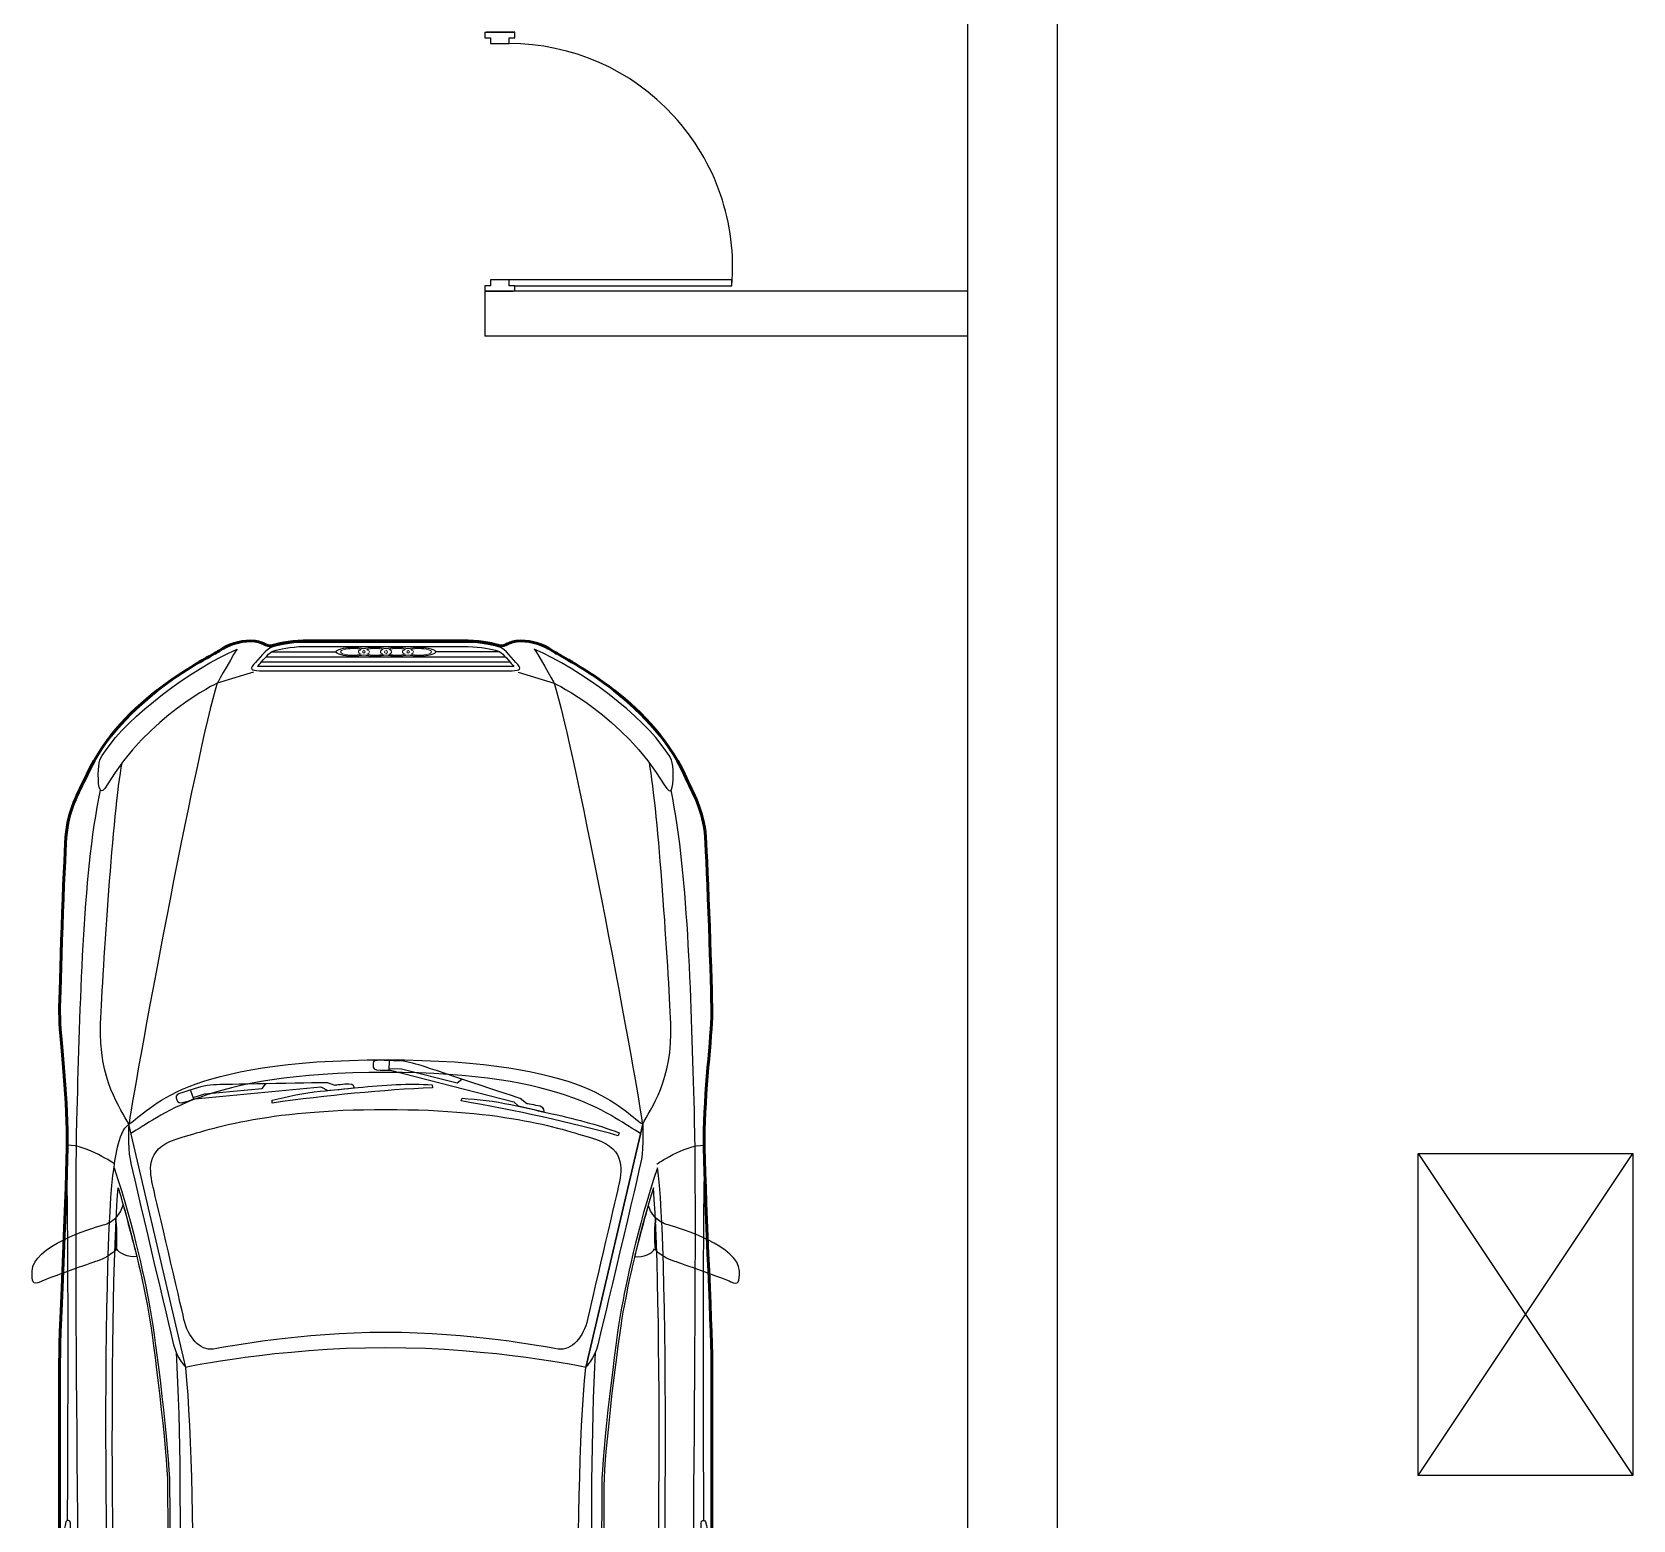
# Model space of a CAD drawing. Header units: inches. Extents: x -1 to 3117, y -477 to 446.
# Drawn here: x 576 to 755, y -21.1 to 145.2 of the extents above; entities that cross this region are included whole.
import ezdxf

# ---------------------------------------------------------------- set-up
doc = ezdxf.new("R2010")
doc.units = ezdxf.units.IN
doc.header["$MEASUREMENT"] = 0

# ---------------------------------------------------------------- blocks, each defined once
blk = doc.blocks.new('A$C0B5925C7')
at = {"lineweight": 25}
for points, knots in [([(2.9938, 1.7731), (2.9854, 1.7819), (2.9782, 1.7934), (2.9742, 1.808), (2.9742, 1.808), (2.9645, 1.8444), (2.9131, 2.0083), (2.8428, 2.0102), (2.8428, 2.0102), (2.8129, 2.0102), (2.8025, 2.0096), (2.8129, 1.9862), (2.8129, 1.9862), (2.8233, 1.9628), (2.8656, 1.8451), (2.8714, 1.8255), (2.8714, 1.8255), (2.8768, 1.8076), (2.8926, 1.781), (2.9032, 1.7713), (2.9032, 1.7713), (2.9322, 1.769), (2.9744, 1.7694), (2.9938, 1.7731)], [0, 0, 0, 0, 0.166667, 0.166667, 0.166667, 0.166667, 0.333333, 0.333333, 0.333333, 0.333333, 0.5, 0.5, 0.5, 0.5, 0.666667, 0.666667, 0.666667, 0.666667, 0.833333, 0.833333, 0.833333, 0.833333, 1, 1, 1, 1]), ([(1.9153, 1.8987), (1.907, 1.8987), (1.9039, 1.91), (1.9122, 1.9125), (1.9122, 1.9125), (1.9361, 1.9201), (1.9786, 1.9239), (2.0212, 1.9239), (2.0212, 1.9239), (2.0638, 1.9239), (2.1053, 1.9214), (2.1302, 1.9138), (2.1302, 1.9138), (2.1375, 1.9113), (2.1354, 1.9012), (2.1271, 1.9012), (2.1271, 1.9012), (2.1271, 1.9012), (1.9153, 1.8987), (1.9153, 1.8987)], [0, 0, 0, 0, 0.2, 0.2, 0.2, 0.2, 0.4, 0.4, 0.4, 0.4, 0.6, 0.6, 0.6, 0.6, 0.8, 0.8, 0.8, 0.8, 1, 1, 1, 1]), ([(0.3845, 1.7931), (0.5553, 1.8273), (0.9012, 1.8636), (1.2614, 1.8698), (1.2614, 1.8698), (1.6217, 1.876), (3.0067, 1.8915), (3.2986, 1.8822), (3.2986, 1.8822), (3.5906, 1.8729), (3.9588, 1.8677), (4.2095, 1.816)], [0, 0, 0, 0, 0.333333, 0.333333, 0.333333, 0.333333, 0.666667, 0.666667, 0.666667, 0.666667, 1, 1, 1, 1]), ([(3.2603, 1.7355), (3.3026, 1.7567), (3.3871, 1.8223), (3.5468, 1.8153), (3.5468, 1.8153), (3.7065, 1.8083), (4.147, 1.78), (4.2872, 1.7545)], [0, 0, 0, 0, 0.5, 0.5, 0.5, 0.5, 1, 1, 1, 1]), ([(4.2543, 1.822), (4.2139, 1.822), (4.1894, 1.8174), (4.2245, 1.7967), (4.2245, 1.7967), (4.4212, 1.6805), (4.5136, 1.4839), (4.5136, 1.4839), (4.5136, 1.4839), (4.5136, 1.4839), (4.6091, 1.4307), (4.6104, 1.4273), (4.6104, 1.4273), (4.5555, 1.557), (4.4172, 1.7392), (4.3213, 1.8012), (4.3213, 1.8012), (4.302, 1.8161), (4.2923, 1.822), (4.2543, 1.822)], [0, 0, 0, 0, 0.2, 0.2, 0.2, 0.2, 0.4, 0.4, 0.4, 0.4, 0.6, 0.6, 0.6, 0.6, 0.8, 0.8, 0.8, 0.8, 1, 1, 1, 1]), ([(1.1717, 1.7605), (1.1433, 1.7569), (1.1175, 1.7393), (1.1717, 1.7205), (1.1717, 1.7205), (1.2259, 1.7017), (1.3365, 1.6711), (1.3836, 1.6616), (1.3836, 1.6616), (1.4307, 1.6522), (1.5861, 1.624), (1.6638, 1.6193), (1.6638, 1.6193), (1.7415, 1.6146), (2.1395, 1.6193), (2.2337, 1.6193), (2.2337, 1.6193), (2.3278, 1.6193), (2.6504, 1.6593), (2.7281, 1.6734), (2.7281, 1.6734), (2.8058, 1.6875), (2.9612, 1.7181), (3.1363, 1.7771), (3.1363, 1.7771), (2.9424, 1.8123), (1.5414, 1.8076), (1.1717, 1.7605)], [0, 0, 0, 0, 0.142857, 0.142857, 0.142857, 0.142857, 0.285714, 0.285714, 0.285714, 0.285714, 0.428571, 0.428571, 0.428571, 0.428571, 0.571429, 0.571429, 0.571429, 0.571429, 0.714286, 0.714286, 0.714286, 0.714286, 0.857143, 0.857143, 0.857143, 0.857143, 1, 1, 1, 1]), ([(1.1732, 1.7426), (1.1732, 1.7426), (1.1732, 1.7426), (1.1732, 1.7426), (1.1732, 1.7426), (1.1628, 1.7413), (1.1568, 1.7385), (1.1539, 1.7364), (1.1539, 1.7364), (1.1564, 1.7342), (1.1621, 1.7305), (1.1756, 1.7258), (1.1756, 1.7258), (1.2284, 1.7075), (1.3385, 1.6769), (1.386, 1.6674), (1.386, 1.6674), (1.4428, 1.6561), (1.5919, 1.6297), (1.6645, 1.6253), (1.6645, 1.6253), (1.7214, 1.6218), (1.9536, 1.6235), (2.1072, 1.6246), (2.1072, 1.6246), (2.1072, 1.6246), (2.2337, 1.6253), (2.2337, 1.6253), (2.2337, 1.6253), (2.3276, 1.6253), (2.6517, 1.6657), (2.726, 1.6792), (2.726, 1.6792), (2.8502, 1.7018), (2.9685, 1.7311), (3.0794, 1.7657), (3.0794, 1.7657), (2.7581, 1.7934), (1.5158, 1.7862), (1.1732, 1.7426)], [0, 0, 0, 0, 0.1, 0.1, 0.1, 0.1, 0.2, 0.2, 0.2, 0.2, 0.3, 0.3, 0.3, 0.3, 0.4, 0.4, 0.4, 0.4, 0.5, 0.5, 0.5, 0.5, 0.6, 0.6, 0.6, 0.6, 0.7, 0.7, 0.7, 0.7, 0.8, 0.8, 0.8, 0.8, 0.9, 0.9, 0.9, 0.9, 1, 1, 1, 1]), ([(3.2603, 1.7355), (3.2603, 1.7355), (2.5695, 1.5733), (2.5695, 1.5733), (2.5695, 1.5733), (2.5695, 1.5733), (2.5946, 1.5987), (2.634, 1.6079), (2.634, 1.6079), (2.6734, 1.6172), (3.1237, 1.7248), (3.1608, 1.7317), (3.1608, 1.7317), (3.1978, 1.7387), (3.2603, 1.7355), (3.2603, 1.7355)], [0, 0, 0, 0, 0.25, 0.25, 0.25, 0.25, 0.5, 0.5, 0.5, 0.5, 0.75, 0.75, 0.75, 0.75, 1, 1, 1, 1]), ([(2.6251, 1.0051), (2.6251, 0.6975), (2.5695, 0.4369), (2.5695, 0.4369), (2.5695, 0.4369), (2.5695, 0.4369), (3.2603, 0.2747), (3.2603, 0.2747), (3.2603, 0.2747), (3.302, 0.3396), (3.4434, 0.4241), (3.4434, 1.0051), (3.4434, 1.0051), (3.4434, 1.5861), (3.302, 1.6706), (3.2603, 1.7355), (3.2603, 1.7355), (3.2603, 1.7355), (2.5695, 1.5733), (2.5695, 1.5733), (2.5695, 1.5733), (2.5695, 1.5733), (2.6251, 1.3127), (2.6251, 1.0051)], [0, 0, 0, 0, 0.166667, 0.166667, 0.166667, 0.166667, 0.333333, 0.333333, 0.333333, 0.333333, 0.5, 0.5, 0.5, 0.5, 0.666667, 0.666667, 0.666667, 0.666667, 0.833333, 0.833333, 0.833333, 0.833333, 1, 1, 1, 1]), ([(2.9938, 1.7731), (2.9744, 1.7694), (2.9322, 1.769), (2.9032, 1.7713), (2.9032, 1.7713), (2.9041, 1.7705), (2.9051, 1.7695), (2.9059, 1.769), (2.9059, 1.769), (2.8949, 1.7638), (2.8803, 1.737), (2.8843, 1.7123), (2.8843, 1.7123), (2.8978, 1.7156), (3.0326, 1.7516), (3.0326, 1.7516), (3.0326, 1.7516), (3.0214, 1.753), (3.0063, 1.76), (2.9938, 1.7731)], [0, 0, 0, 0, 0.2, 0.2, 0.2, 0.2, 0.4, 0.4, 0.4, 0.4, 0.6, 0.6, 0.6, 0.6, 0.8, 0.8, 0.8, 0.8, 1, 1, 1, 1]), ([(3.2342, 0.2809), (3.2762, 0.3599), (3.4077, 0.4819), (3.4077, 1.0051), (3.4077, 1.0051), (3.4077, 1.5283), (3.2762, 1.6504), (3.2342, 1.7294)], [0, 0, 0, 0, 0.5, 0.5, 0.5, 0.5, 1, 1, 1, 1]), ([(2.6117, 1.6006), (2.1722, 1.5762), (1.4811, 1.5991), (1.3408, 1.6044), (1.3408, 1.6044), (1.2006, 1.6097), (0.7241, 1.6955), (0.4054, 1.6326)], [0, 0, 0, 0, 0.5, 0.5, 0.5, 0.5, 1, 1, 1, 1]), ([(2.6686, 1.0051), (2.6686, 0.761), (2.6285, 0.5611), (2.6215, 0.5149), (2.6215, 0.5149), (2.6158, 0.4771), (2.6567, 0.4422), (2.7056, 0.4317), (2.7056, 0.4317), (2.7546, 0.4211), (3.0404, 0.3536), (3.0814, 0.3444), (3.0814, 0.3444), (3.1225, 0.3351), (3.19, 0.3192), (3.2177, 0.4092), (3.2177, 0.4092), (3.2455, 0.4991), (3.3024, 0.6581), (3.3024, 1.0051), (3.3024, 1.0051), (3.3024, 1.3522), (3.2455, 1.5111), (3.2177, 1.6011), (3.2177, 1.6011), (3.19, 1.691), (3.1225, 1.6751), (3.0814, 1.6659), (3.0814, 1.6659), (3.0404, 1.6566), (2.7546, 1.5892), (2.7056, 1.5786), (2.7056, 1.5786), (2.6567, 1.568), (2.6158, 1.5331), (2.6215, 1.4954), (2.6215, 1.4954), (2.6285, 1.4491), (2.6686, 1.2493), (2.6686, 1.0051)], [0, 0, 0, 0, 0.1, 0.1, 0.1, 0.1, 0.2, 0.2, 0.2, 0.2, 0.3, 0.3, 0.3, 0.3, 0.4, 0.4, 0.4, 0.4, 0.5, 0.5, 0.5, 0.5, 0.6, 0.6, 0.6, 0.6, 0.7, 0.7, 0.7, 0.7, 0.8, 0.8, 0.8, 0.8, 0.9, 0.9, 0.9, 0.9, 1, 1, 1, 1]), ([(3.361, 1.5493), (3.3701, 1.5234), (3.3724, 1.5021), (3.3732, 1.4762), (3.3732, 1.4762), (3.3732, 1.4572), (3.3785, 1.1707), (3.3785, 1.1707), (3.3785, 1.1707), (3.3785, 1.1707), (3.3709, 1.1486), (3.3709, 1.1486), (3.3709, 1.1486), (3.3709, 1.1486), (3.3739, 1.1235), (3.3747, 1.1098), (3.3747, 1.1098), (3.3762, 1.0961), (3.364, 1.0938), (3.364, 1.0938), (3.364, 1.0938), (3.364, 1.0938), (3.3564, 1.1692), (3.3564, 1.1692), (3.3564, 1.1692), (3.3564, 1.1692), (3.3663, 1.1898), (3.3663, 1.1898), (3.3663, 1.1898), (3.3663, 1.1898), (3.3328, 1.5478), (3.3328, 1.5478), (3.3328, 1.5478), (3.3328, 1.5478), (3.329, 1.5585), (3.3236, 1.5752), (3.3236, 1.5752), (3.3183, 1.5912), (3.3229, 1.5966), (3.3297, 1.5988), (3.3297, 1.5988), (3.3373, 1.6011), (3.3435, 1.6027), (3.3472, 1.5928), (3.3472, 1.5928), (3.3503, 1.5829), (3.3556, 1.5661), (3.361, 1.5493)], [0, 0, 0, 0, 0.083333, 0.083333, 0.083333, 0.083333, 0.166667, 0.166667, 0.166667, 0.166667, 0.25, 0.25, 0.25, 0.25, 0.333333, 0.333333, 0.333333, 0.333333, 0.416667, 0.416667, 0.416667, 0.416667, 0.5, 0.5, 0.5, 0.5, 0.583333, 0.583333, 0.583333, 0.583333, 0.666667, 0.666667, 0.666667, 0.666667, 0.75, 0.75, 0.75, 0.75, 0.833333, 0.833333, 0.833333, 0.833333, 0.916667, 0.916667, 0.916667, 0.916667, 1, 1, 1, 1]), ([(3.3366, 1.5524), (3.3366, 1.5524), (3.3472, 1.5196), (3.3472, 1.5196), (3.3472, 1.5196), (3.3472, 1.5196), (3.3617, 1.3558), (3.3617, 1.3558), (3.3617, 1.3558), (3.3617, 1.3558), (3.3747, 1.3467), (3.3747, 1.3467)], [0, 0, 0, 0, 0.333333, 0.333333, 0.333333, 0.333333, 0.666667, 0.666667, 0.666667, 0.666667, 1, 1, 1, 1]), ([(4.6297, 1.0013), (4.6297, 1.0013), (4.6297, 0.7709), (4.6297, 0.7709), (4.6297, 0.7709), (4.6297, 0.7339), (4.6212, 0.7004), (4.6172, 0.6842), (4.6172, 0.6842), (4.6172, 0.6842), (4.6164, 0.6812), (4.6164, 0.6812), (4.6164, 0.6812), (4.6117, 0.6665), (4.5822, 0.6438), (4.5663, 0.6295), (4.5663, 0.6295), (4.5505, 0.6151), (4.5489, 0.6295), (4.5489, 0.6552), (4.5489, 0.6552), (4.5489, 0.6809), (4.5489, 1.0051), (4.5489, 1.0051), (4.5489, 1.0051), (4.5489, 1.0051), (4.5489, 1.3294), (4.5489, 1.3551), (4.5489, 1.3551), (4.5489, 1.3808), (4.5505, 1.3951), (4.5663, 1.3808), (4.5663, 1.3808), (4.5822, 1.3664), (4.6117, 1.3437), (4.6164, 1.3291), (4.6164, 1.3291), (4.6164, 1.3291), (4.6172, 1.326), (4.6172, 1.326), (4.6172, 1.326), (4.6212, 1.3099), (4.6297, 1.2763), (4.6297, 1.2394), (4.6297, 1.2394), (4.6297, 1.2394), (4.6297, 1.0089), (4.6297, 1.0089), (4.6297, 1.0089), (4.6297, 1.0089), (4.6297, 1.0013), (4.6297, 1.0013)], [0, 0, 0, 0, 0.076923, 0.076923, 0.076923, 0.076923, 0.153846, 0.153846, 0.153846, 0.153846, 0.230769, 0.230769, 0.230769, 0.230769, 0.307692, 0.307692, 0.307692, 0.307692, 0.384615, 0.384615, 0.384615, 0.384615, 0.461538, 0.461538, 0.461538, 0.461538, 0.538462, 0.538462, 0.538462, 0.538462, 0.615385, 0.615385, 0.615385, 0.615385, 0.692308, 0.692308, 0.692308, 0.692308, 0.769231, 0.769231, 0.769231, 0.769231, 0.846154, 0.846154, 0.846154, 0.846154, 0.923077, 0.923077, 0.923077, 0.923077, 1, 1, 1, 1]), ([(4.561, 1.3551), (4.561, 1.3551), (4.561, 1.3551), (4.561, 1.3551), (4.561, 1.3551), (4.561, 1.3551), (4.561, 0.6552), (4.561, 0.6552), (4.561, 0.6552), (4.561, 0.6493), (4.5611, 0.6447), (4.5613, 0.641), (4.5613, 0.641), (4.5646, 0.6439), (4.5696, 0.6482), (4.5696, 0.6482), (4.5696, 0.6482), (4.5818, 0.6588), (4.6022, 0.6763), (4.6049, 0.6848), (4.6049, 0.6848), (4.6049, 0.6848), (4.6055, 0.6872), (4.6055, 0.6872), (4.6055, 0.6872), (4.6095, 0.7029), (4.6177, 0.7354), (4.6177, 0.7709), (4.6177, 0.7709), (4.6177, 0.7709), (4.6178, 1.2394), (4.6178, 1.2394), (4.6178, 1.2394), (4.6178, 1.2748), (4.6095, 1.3074), (4.6055, 1.323), (4.6055, 1.323), (4.6055, 1.323), (4.6047, 1.3261), (4.6047, 1.3261), (4.6047, 1.3261), (4.6023, 1.3339), (4.5818, 1.3515), (4.5696, 1.362), (4.5696, 1.362), (4.5696, 1.362), (4.5646, 1.3664), (4.5613, 1.3692), (4.5613, 1.3692), (4.5611, 1.3655), (4.561, 1.361), (4.561, 1.3551)], [0, 0, 0, 0, 0.076923, 0.076923, 0.076923, 0.076923, 0.153846, 0.153846, 0.153846, 0.153846, 0.230769, 0.230769, 0.230769, 0.230769, 0.307692, 0.307692, 0.307692, 0.307692, 0.384615, 0.384615, 0.384615, 0.384615, 0.461538, 0.461538, 0.461538, 0.461538, 0.538462, 0.538462, 0.538462, 0.538462, 0.615385, 0.615385, 0.615385, 0.615385, 0.692308, 0.692308, 0.692308, 0.692308, 0.769231, 0.769231, 0.769231, 0.769231, 0.846154, 0.846154, 0.846154, 0.846154, 0.923077, 0.923077, 0.923077, 0.923077, 1, 1, 1, 1]), ([(3.3724, 0.8729), (3.377, 0.9384), (3.3716, 1.01), (3.3648, 1.0839), (3.3648, 1.0839), (3.361, 1.1197), (3.3579, 1.1555), (3.3541, 1.1905), (3.3541, 1.1905), (3.3495, 1.24), (3.3396, 1.2819), (3.329, 1.3276), (3.329, 1.3276), (3.329, 1.3276), (3.3206, 1.3276), (3.3206, 1.3276), (3.3206, 1.3276), (3.3427, 1.1722), (3.3579, 1.0107), (3.364, 0.8721), (3.364, 0.8721), (3.364, 0.8721), (3.3724, 0.8729), (3.3724, 0.8729)], [0, 0, 0, 0, 0.166667, 0.166667, 0.166667, 0.166667, 0.333333, 0.333333, 0.333333, 0.333333, 0.5, 0.5, 0.5, 0.5, 0.666667, 0.666667, 0.666667, 0.666667, 0.833333, 0.833333, 0.833333, 0.833333, 1, 1, 1, 1]), ([(3.441, 0.9841), (3.441, 0.9559), (3.4364, 0.9353), (3.4288, 0.9109), (3.4288, 0.9109), (3.4235, 0.8927), (3.3335, 0.623), (3.3335, 0.623), (3.3335, 0.623), (3.3335, 0.623), (3.319, 0.6047), (3.319, 0.6047), (3.319, 0.6047), (3.319, 0.6047), (3.3145, 0.5803), (3.3114, 0.5666), (3.3114, 0.5666), (3.3076, 0.5529), (3.2954, 0.5544), (3.2954, 0.5544), (3.2954, 0.5544), (3.2954, 0.5544), (3.3122, 0.6291), (3.3122, 0.6291), (3.3122, 0.6291), (3.3122, 0.6291), (3.3244, 0.6413), (3.3244, 0.6413), (3.3244, 0.6413), (3.3244, 0.6413), (3.4136, 0.9917), (3.4136, 0.9917), (3.4136, 0.9917), (3.4136, 0.9917), (3.4136, 1.0031), (3.4136, 1.0206), (3.4136, 1.0206), (3.4143, 1.0382), (3.4204, 1.0412), (3.4273, 1.0412), (3.4273, 1.0412), (3.4349, 1.0412), (3.4418, 1.0404), (3.4418, 1.0298), (3.4418, 1.0298), (3.4425, 1.0191), (3.4418, 1.0016), (3.441, 0.9841)], [0, 0, 0, 0, 0.083333, 0.083333, 0.083333, 0.083333, 0.166667, 0.166667, 0.166667, 0.166667, 0.25, 0.25, 0.25, 0.25, 0.333333, 0.333333, 0.333333, 0.333333, 0.416667, 0.416667, 0.416667, 0.416667, 0.5, 0.5, 0.5, 0.5, 0.583333, 0.583333, 0.583333, 0.583333, 0.666667, 0.666667, 0.666667, 0.666667, 0.75, 0.75, 0.75, 0.75, 0.833333, 0.833333, 0.833333, 0.833333, 0.916667, 0.916667, 0.916667, 0.916667, 1, 1, 1, 1]), ([(3.4189, 0.9955), (3.4189, 0.9955), (3.4181, 0.9605), (3.4181, 0.9605), (3.4181, 0.9605), (3.4181, 0.9605), (3.3785, 0.802), (3.3785, 0.802), (3.3785, 0.802), (3.3785, 0.802), (3.3884, 0.7891), (3.3884, 0.7891)], [0, 0, 0, 0, 0.333333, 0.333333, 0.333333, 0.333333, 0.666667, 0.666667, 0.666667, 0.666667, 1, 1, 1, 1]), ([(3.236, 0.3419), (3.2596, 0.4028), (3.2771, 0.4722), (3.2931, 0.5453), (3.2931, 0.5453), (3.3007, 0.5803), (3.3091, 0.6154), (3.316, 0.6497), (3.316, 0.6497), (3.3267, 0.6976), (3.3305, 0.7411), (3.3343, 0.7883), (3.3343, 0.7883), (3.3343, 0.7883), (3.3267, 0.7906), (3.3267, 0.7906), (3.3267, 0.7906), (3.3, 0.6359), (3.2649, 0.4782), (3.2276, 0.3442), (3.2276, 0.3442), (3.2276, 0.3442), (3.236, 0.3419), (3.236, 0.3419)], [0, 0, 0, 0, 0.166667, 0.166667, 0.166667, 0.166667, 0.333333, 0.333333, 0.333333, 0.333333, 0.5, 0.5, 0.5, 0.5, 0.666667, 0.666667, 0.666667, 0.666667, 0.833333, 0.833333, 0.833333, 0.833333, 1, 1, 1, 1]), ([(4.2543, 0.1882), (4.2139, 0.1882), (4.1894, 0.1928), (4.2245, 0.2135), (4.2245, 0.2135), (4.4212, 0.3297), (4.5136, 0.5263), (4.5136, 0.5263), (4.5136, 0.5263), (4.5136, 0.5263), (4.6091, 0.5796), (4.6104, 0.5829), (4.6104, 0.5829), (4.5555, 0.4532), (4.4172, 0.271), (4.3213, 0.2091), (4.3213, 0.2091), (4.302, 0.1942), (4.2923, 0.1882), (4.2543, 0.1882)], [0, 0, 0, 0, 0.2, 0.2, 0.2, 0.2, 0.4, 0.4, 0.4, 0.4, 0.6, 0.6, 0.6, 0.6, 0.8, 0.8, 0.8, 0.8, 1, 1, 1, 1]), ([(2.6117, 0.4097), (2.1722, 0.434), (1.4811, 0.4111), (1.3408, 0.4058), (1.3408, 0.4058), (1.2006, 0.4005), (0.7241, 0.3147), (0.4054, 0.3776)], [0, 0, 0, 0, 0.5, 0.5, 0.5, 0.5, 1, 1, 1, 1]), ([(3.2603, 0.2747), (3.2603, 0.2747), (2.5695, 0.4369), (2.5695, 0.4369), (2.5695, 0.4369), (2.5695, 0.4369), (2.5946, 0.4116), (2.634, 0.4023), (2.634, 0.4023), (2.6734, 0.393), (3.1237, 0.2854), (3.1608, 0.2785), (3.1608, 0.2785), (3.1978, 0.2715), (3.2603, 0.2747), (3.2603, 0.2747)], [0, 0, 0, 0, 0.25, 0.25, 0.25, 0.25, 0.5, 0.5, 0.5, 0.5, 0.75, 0.75, 0.75, 0.75, 1, 1, 1, 1]), ([(1.1717, 0.2497), (1.1433, 0.2534), (1.1175, 0.2709), (1.1717, 0.2898), (1.1717, 0.2898), (1.2259, 0.3086), (1.3365, 0.3392), (1.3836, 0.3486), (1.3836, 0.3486), (1.4307, 0.358), (1.5861, 0.3863), (1.6638, 0.391), (1.6638, 0.391), (1.7415, 0.3957), (2.1395, 0.391), (2.2337, 0.391), (2.2337, 0.391), (2.3278, 0.391), (2.6504, 0.3509), (2.7281, 0.3368), (2.7281, 0.3368), (2.8058, 0.3227), (2.9612, 0.2921), (3.1363, 0.2332), (3.1363, 0.2332), (2.9424, 0.198), (1.5414, 0.2027), (1.1717, 0.2497)], [0, 0, 0, 0, 0.142857, 0.142857, 0.142857, 0.142857, 0.285714, 0.285714, 0.285714, 0.285714, 0.428571, 0.428571, 0.428571, 0.428571, 0.571429, 0.571429, 0.571429, 0.571429, 0.714286, 0.714286, 0.714286, 0.714286, 0.857143, 0.857143, 0.857143, 0.857143, 1, 1, 1, 1]), ([(1.1732, 0.2676), (1.1732, 0.2676), (1.1732, 0.2676), (1.1732, 0.2676), (1.1732, 0.2676), (1.1628, 0.269), (1.1568, 0.2718), (1.1539, 0.2738), (1.1539, 0.2738), (1.1564, 0.276), (1.1621, 0.2797), (1.1756, 0.2844), (1.1756, 0.2844), (1.2284, 0.3028), (1.3385, 0.3333), (1.386, 0.3428), (1.386, 0.3428), (1.4428, 0.3542), (1.5919, 0.3806), (1.6645, 0.385), (1.6645, 0.385), (1.7214, 0.3884), (1.9536, 0.3868), (2.1072, 0.3857), (2.1072, 0.3857), (2.1072, 0.3857), (2.2337, 0.385), (2.2337, 0.385), (2.2337, 0.385), (2.3276, 0.385), (2.6517, 0.3445), (2.726, 0.331), (2.726, 0.331), (2.8502, 0.3084), (2.9685, 0.2792), (3.0794, 0.2445), (3.0794, 0.2445), (2.7581, 0.2169), (1.5158, 0.224), (1.1732, 0.2676)], [0, 0, 0, 0, 0.1, 0.1, 0.1, 0.1, 0.2, 0.2, 0.2, 0.2, 0.3, 0.3, 0.3, 0.3, 0.4, 0.4, 0.4, 0.4, 0.5, 0.5, 0.5, 0.5, 0.6, 0.6, 0.6, 0.6, 0.7, 0.7, 0.7, 0.7, 0.8, 0.8, 0.8, 0.8, 0.9, 0.9, 0.9, 0.9, 1, 1, 1, 1]), ([(2.9938, 0.2371), (2.9744, 0.2409), (2.9322, 0.2412), (2.9032, 0.2389), (2.9032, 0.2389), (2.9041, 0.2398), (2.9051, 0.2407), (2.9059, 0.2413), (2.9059, 0.2413), (2.8949, 0.2465), (2.8803, 0.2733), (2.8843, 0.2979), (2.8843, 0.2979), (2.8978, 0.2947), (3.0326, 0.2587), (3.0326, 0.2587), (3.0326, 0.2587), (3.0214, 0.2572), (3.0063, 0.2502), (2.9938, 0.2371)], [0, 0, 0, 0, 0.2, 0.2, 0.2, 0.2, 0.4, 0.4, 0.4, 0.4, 0.6, 0.6, 0.6, 0.6, 0.8, 0.8, 0.8, 0.8, 1, 1, 1, 1]), ([(3.2603, 0.2747), (3.3026, 0.2536), (3.3871, 0.1879), (3.5468, 0.1949), (3.5468, 0.1949), (3.7065, 0.2019), (4.147, 0.2303), (4.2872, 0.2557)], [0, 0, 0, 0, 0.5, 0.5, 0.5, 0.5, 1, 1, 1, 1]), ([(2.9938, 0.2371), (2.9854, 0.2283), (2.9782, 0.2169), (2.9742, 0.2023), (2.9742, 0.2023), (2.9645, 0.1658), (2.9131, 0.002), (2.8428, 0), (2.8428, 0), (2.8129, 0), (2.8025, 0.0006), (2.8129, 0.0241), (2.8129, 0.0241), (2.8233, 0.0475), (2.8656, 0.1652), (2.8714, 0.1847), (2.8714, 0.1847), (2.8768, 0.2027), (2.8926, 0.2292), (2.9032, 0.2389), (2.9032, 0.2389), (2.9322, 0.2412), (2.9744, 0.2409), (2.9938, 0.2371)], [0, 0, 0, 0, 0.166667, 0.166667, 0.166667, 0.166667, 0.333333, 0.333333, 0.333333, 0.333333, 0.5, 0.5, 0.5, 0.5, 0.666667, 0.666667, 0.666667, 0.666667, 0.833333, 0.833333, 0.833333, 0.833333, 1, 1, 1, 1]), ([(0.3845, 0.2171), (0.5553, 0.183), (0.9012, 0.1466), (1.2614, 0.1404), (1.2614, 0.1404), (1.6217, 0.1342), (3.0067, 0.1187), (3.2986, 0.128), (3.2986, 0.128), (3.5906, 0.1373), (3.9588, 0.1425), (4.2095, 0.1942)], [0, 0, 0, 0, 0.333333, 0.333333, 0.333333, 0.333333, 0.666667, 0.666667, 0.666667, 0.666667, 1, 1, 1, 1]), ([(1.9153, 0.1116), (1.907, 0.1116), (1.9039, 0.1002), (1.9122, 0.0977), (1.9122, 0.0977), (1.9361, 0.0901), (1.9786, 0.0864), (2.0212, 0.0864), (2.0212, 0.0864), (2.0638, 0.0864), (2.1053, 0.0889), (2.1302, 0.0964), (2.1302, 0.0964), (2.1375, 0.099), (2.1354, 0.109), (2.1271, 0.109), (2.1271, 0.109), (2.1271, 0.109), (1.9153, 0.1116), (1.9153, 0.1116)], [0, 0, 0, 0, 0.2, 0.2, 0.2, 0.2, 0.4, 0.4, 0.4, 0.4, 0.6, 0.6, 0.6, 0.6, 0.8, 0.8, 0.8, 0.8, 1, 1, 1, 1])]:
    blk.add_open_spline(points, degree=3, knots=knots, dxfattribs=at)
at = {"lineweight": 53}
blk.add_open_spline([(0, 1.0051), (0.0074, 1.6846), (0.2359, 1.7833), (0.3865, 1.825), (0.3865, 1.825), (0.4753, 1.8522), (0.5461, 1.8739), (0.5824, 1.8848), (0.5824, 1.8848), (0.6186, 1.8957), (0.7293, 1.9192), (0.8218, 1.9211), (0.8218, 1.9211), (0.9143, 1.9229), (1.4659, 1.9319), (1.6181, 1.9319), (1.6181, 1.9319), (1.7704, 1.9319), (2.4835, 1.9319), (2.585, 1.9319), (2.585, 1.9319), (2.6864, 1.9319), (3.0911, 1.9102), (3.2199, 1.9102), (3.2199, 1.9102), (3.3487, 1.9102), (3.5102, 1.9319), (3.5772, 1.9319), (3.5772, 1.9319), (3.6442, 1.9319), (3.998, 1.9193), (4.076, 1.9138), (4.076, 1.9138), (4.1541, 1.9084), (4.1983, 1.8792), (4.2538, 1.854), (4.2538, 1.854), (4.4697, 1.7561), (4.5876, 1.5059), (4.6057, 1.4787), (4.6057, 1.4787), (4.6239, 1.4515), (4.6337, 1.4226), (4.6337, 1.3881), (4.6337, 1.3881), (4.6337, 1.3535), (4.6166, 1.3445), (4.6202, 1.33), (4.6202, 1.33), (4.6239, 1.3155), (4.6337, 1.2794), (4.6337, 1.2394), (4.6337, 1.2394), (4.6337, 1.1994), (4.6337, 1.0051), (4.6337, 1.0051), (4.6337, 1.0051), (4.6337, 1.0051), (4.6337, 0.8109), (4.6337, 0.7709), (4.6337, 0.7709), (4.6337, 0.7308), (4.6239, 0.6947), (4.6202, 0.6802), (4.6202, 0.6802), (4.6166, 0.6657), (4.6337, 0.6568), (4.6337, 0.6222), (4.6337, 0.6222), (4.6337, 0.5876), (4.6239, 0.5587), (4.6057, 0.5315), (4.6057, 0.5315), (4.5876, 0.5043), (4.4697, 0.2542), (4.2538, 0.1563), (4.2538, 0.1563), (4.1983, 0.1311), (4.154, 0.1019), (4.076, 0.0964), (4.076, 0.0964), (3.998, 0.091), (3.6442, 0.0784), (3.5772, 0.0784), (3.5772, 0.0784), (3.5102, 0.0784), (3.3487, 0.1001), (3.2199, 0.1001), (3.2199, 0.1001), (3.0911, 0.1001), (2.6864, 0.0784), (2.585, 0.0784), (2.585, 0.0784), (2.4835, 0.0784), (1.7704, 0.0784), (1.6181, 0.0784), (1.6181, 0.0784), (1.4659, 0.0784), (0.9143, 0.0874), (0.8218, 0.0892), (0.8218, 0.0892), (0.7293, 0.091), (0.6186, 0.1145), (0.5824, 0.1254), (0.5824, 0.1254), (0.5461, 0.1363), (0.4753, 0.1581), (0.3865, 0.1853), (0.3865, 0.1853), (0.2359, 0.2269), (0.0074, 0.3256), (0, 1.0051)], degree=3, knots=[0, 0, 0, 0, 0.035714, 0.035714, 0.035714, 0.035714, 0.071429, 0.071429, 0.071429, 0.071429, 0.107143, 0.107143, 0.107143, 0.107143, 0.142857, 0.142857, 0.142857, 0.142857, 0.178571, 0.178571, 0.178571, 0.178571, 0.214286, 0.214286, 0.214286, 0.214286, 0.25, 0.25, 0.25, 0.25, 0.285714, 0.285714, 0.285714, 0.285714, 0.321429, 0.321429, 0.321429, 0.321429, 0.357143, 0.357143, 0.357143, 0.357143, 0.392857, 0.392857, 0.392857, 0.392857, 0.428571, 0.428571, 0.428571, 0.428571, 0.464286, 0.464286, 0.464286, 0.464286, 0.5, 0.5, 0.5, 0.5, 0.535714, 0.535714, 0.535714, 0.535714, 0.571429, 0.571429, 0.571429, 0.571429, 0.607143, 0.607143, 0.607143, 0.607143, 0.642857, 0.642857, 0.642857, 0.642857, 0.678571, 0.678571, 0.678571, 0.678571, 0.714286, 0.714286, 0.714286, 0.714286, 0.75, 0.75, 0.75, 0.75, 0.785714, 0.785714, 0.785714, 0.785714, 0.821429, 0.821429, 0.821429, 0.821429, 0.857143, 0.857143, 0.857143, 0.857143, 0.892857, 0.892857, 0.892857, 0.892857, 0.928571, 0.928571, 0.928571, 0.928571, 0.964286, 0.964286, 0.964286, 0.964286, 1, 1, 1, 1], dxfattribs=at)
at = {"lineweight": 25}
for points in [[(2.1344, 1.9094), (2.5554, 1.907), (2.974, 1.9073), (3.1425, 1.9116)], [(3.1473, 1.7758), (3.1473, 1.7758), (3.201, 1.8519), (3.201, 1.9103)], [(3.1251, 1.7783), (3.1569, 1.7748), (3.2359, 1.7673), (3.2603, 1.7355)], [(4.5136, 1.4839), (4.3231, 1.5438), (3.3474, 1.7252), (3.2521, 1.7358)], [(1.2847, 1.5584), (1.2847, 1.5584), (2.185, 1.5359), (2.5695, 1.5733)], [(3.3312, 1.5509), (3.3312, 1.5509), (3.3579, 1.56), (3.3579, 1.56)], [(4.5452, 1.381), (4.5452, 1.381), (4.5136, 1.4839), (4.5136, 1.4839)], [(4.5741, 1.3581), (4.5741, 1.3581), (4.5741, 0.6529), (4.5741, 0.6529)], [(4.589, 1.3448), (4.589, 1.3448), (4.589, 0.6675), (4.589, 0.6675)], [(4.6032, 1.3291), (4.6032, 1.3291), (4.6032, 1.1458), (4.6032, 1.1458)], [(3.4136, 0.9955), (3.4136, 0.9955), (3.4418, 0.9947), (3.4418, 0.9947)], [(4.6032, 0.6812), (4.6032, 0.6812), (4.6032, 0.8644), (4.6032, 0.8644)], [(4.5452, 0.6292), (4.5452, 0.6292), (4.5136, 0.5263), (4.5136, 0.5263)], [(4.5136, 0.5263), (4.3231, 0.4665), (3.3474, 0.285), (3.2521, 0.2744)], [(1.2847, 0.4518), (1.2847, 0.4518), (2.185, 0.4744), (2.5695, 0.4369)], [(3.1473, 0.2345), (3.1473, 0.2345), (3.201, 0.1584), (3.201, 0.0999)], [(2.1344, 0.1009), (2.5554, 0.1032), (2.974, 0.1029), (3.1425, 0.0987)]]:
    blk.add_open_spline(points, degree=3, dxfattribs=at)
for points, knots in [([(4.2543, 1.822), (4.2139, 1.822), (4.1894, 1.8174), (4.2245, 1.7967), (4.2245, 1.7967), (4.4212, 1.6805), (4.5136, 1.4839), (4.5136, 1.4839), (4.5136, 1.4839), (4.5136, 1.4839), (4.6091, 1.4307), (4.6104, 1.4273), (4.6104, 1.4273), (4.5555, 1.557), (4.4172, 1.7392), (4.3213, 1.8012), (4.3213, 1.8012), (4.302, 1.8161), (4.2923, 1.822), (4.2543, 1.822)], [0, 0, 0, 0, 0.2, 0.2, 0.2, 0.2, 0.4, 0.4, 0.4, 0.4, 0.6, 0.6, 0.6, 0.6, 0.8, 0.8, 0.8, 0.8, 1, 1, 1, 1]), ([(3.2603, 1.7355), (3.2603, 1.7355), (2.5695, 1.5733), (2.5695, 1.5733), (2.5695, 1.5733), (2.5695, 1.5733), (2.5946, 1.5987), (2.634, 1.6079), (2.634, 1.6079), (2.6734, 1.6172), (3.1237, 1.7248), (3.1608, 1.7317), (3.1608, 1.7317), (3.1978, 1.7387), (3.2603, 1.7355), (3.2603, 1.7355)], [0, 0, 0, 0, 0.25, 0.25, 0.25, 0.25, 0.5, 0.5, 0.5, 0.5, 0.75, 0.75, 0.75, 0.75, 1, 1, 1, 1]), ([(2.6251, 1.0051), (2.6251, 0.6975), (2.5695, 0.4369), (2.5695, 0.4369), (2.5695, 0.4369), (2.5695, 0.4369), (3.2603, 0.2747), (3.2603, 0.2747), (3.2603, 0.2747), (3.302, 0.3396), (3.4434, 0.4241), (3.4434, 1.0051), (3.4434, 1.0051), (3.4434, 1.5861), (3.302, 1.6706), (3.2603, 1.7355), (3.2603, 1.7355), (3.2603, 1.7355), (2.5695, 1.5733), (2.5695, 1.5733), (2.5695, 1.5733), (2.5695, 1.5733), (2.6251, 1.3127), (2.6251, 1.0051)], [0, 0, 0, 0, 0.166667, 0.166667, 0.166667, 0.166667, 0.333333, 0.333333, 0.333333, 0.333333, 0.5, 0.5, 0.5, 0.5, 0.666667, 0.666667, 0.666667, 0.666667, 0.833333, 0.833333, 0.833333, 0.833333, 1, 1, 1, 1]), ([(3.361, 1.5493), (3.3701, 1.5234), (3.3724, 1.5021), (3.3732, 1.4762), (3.3732, 1.4762), (3.3732, 1.4572), (3.3785, 1.1707), (3.3785, 1.1707), (3.3785, 1.1707), (3.3785, 1.1707), (3.3709, 1.1486), (3.3709, 1.1486), (3.3709, 1.1486), (3.3709, 1.1486), (3.3739, 1.1235), (3.3747, 1.1098), (3.3747, 1.1098), (3.3762, 1.0961), (3.364, 1.0938), (3.364, 1.0938), (3.364, 1.0938), (3.364, 1.0938), (3.3564, 1.1692), (3.3564, 1.1692), (3.3564, 1.1692), (3.3564, 1.1692), (3.3663, 1.1898), (3.3663, 1.1898), (3.3663, 1.1898), (3.3663, 1.1898), (3.3328, 1.5478), (3.3328, 1.5478), (3.3328, 1.5478), (3.3328, 1.5478), (3.329, 1.5585), (3.3236, 1.5752), (3.3236, 1.5752), (3.3183, 1.5912), (3.3229, 1.5966), (3.3297, 1.5988), (3.3297, 1.5988), (3.3373, 1.6011), (3.3435, 1.6027), (3.3472, 1.5928), (3.3472, 1.5928), (3.3503, 1.5829), (3.3556, 1.5661), (3.361, 1.5493)], [0, 0, 0, 0, 0.083333, 0.083333, 0.083333, 0.083333, 0.166667, 0.166667, 0.166667, 0.166667, 0.25, 0.25, 0.25, 0.25, 0.333333, 0.333333, 0.333333, 0.333333, 0.416667, 0.416667, 0.416667, 0.416667, 0.5, 0.5, 0.5, 0.5, 0.583333, 0.583333, 0.583333, 0.583333, 0.666667, 0.666667, 0.666667, 0.666667, 0.75, 0.75, 0.75, 0.75, 0.833333, 0.833333, 0.833333, 0.833333, 0.916667, 0.916667, 0.916667, 0.916667, 1, 1, 1, 1]), ([(4.5902, 1.0986), (4.5902, 1.0864), (4.5914, 1.0757), (4.5935, 1.0674), (4.5935, 1.0674), (4.5914, 1.059), (4.5902, 1.0475), (4.5902, 1.0353), (4.5902, 1.0353), (4.5902, 1.0232), (4.5914, 1.0125), (4.5933, 1.0041), (4.5933, 1.0041), (4.5914, 0.9965), (4.5902, 0.9851), (4.5902, 0.9736), (4.5902, 0.9736), (4.5902, 0.9615), (4.5914, 0.95), (4.5935, 0.9416), (4.5935, 0.9416), (4.5914, 0.9333), (4.5902, 0.9226), (4.5902, 0.9104), (4.5902, 0.9104), (4.5902, 0.8845), (4.5957, 0.8632), (4.6027, 0.8632), (4.6027, 0.8632), (4.6095, 0.8632), (4.6152, 0.8845), (4.6152, 0.9104), (4.6152, 0.9104), (4.6152, 0.9226), (4.6138, 0.9333), (4.6119, 0.9416), (4.6119, 0.9416), (4.6138, 0.95), (4.6152, 0.9615), (4.6152, 0.9736), (4.6152, 0.9736), (4.6152, 0.9851), (4.614, 0.9965), (4.6119, 1.0041), (4.6119, 1.0041), (4.614, 1.0125), (4.6152, 1.0232), (4.6152, 1.0353), (4.6152, 1.0353), (4.6152, 1.0489), (4.6128, 1.0636), (4.6119, 1.0674), (4.6119, 1.0674), (4.6138, 1.0757), (4.6152, 1.0864), (4.6152, 1.0986), (4.6152, 1.0986), (4.6152, 1.1245), (4.6095, 1.1458), (4.6027, 1.1458), (4.6027, 1.1458), (4.5957, 1.1458), (4.5902, 1.1245), (4.5902, 1.0986)], [0, 0, 0, 0, 0.0625, 0.0625, 0.0625, 0.0625, 0.125, 0.125, 0.125, 0.125, 0.1875, 0.1875, 0.1875, 0.1875, 0.25, 0.25, 0.25, 0.25, 0.3125, 0.3125, 0.3125, 0.3125, 0.375, 0.375, 0.375, 0.375, 0.4375, 0.4375, 0.4375, 0.4375, 0.5, 0.5, 0.5, 0.5, 0.5625, 0.5625, 0.5625, 0.5625, 0.625, 0.625, 0.625, 0.625, 0.6875, 0.6875, 0.6875, 0.6875, 0.75, 0.75, 0.75, 0.75, 0.8125, 0.8125, 0.8125, 0.8125, 0.875, 0.875, 0.875, 0.875, 0.9375, 0.9375, 0.9375, 0.9375, 1, 1, 1, 1]), ([(4.2543, 0.1882), (4.2139, 0.1882), (4.1894, 0.1928), (4.2245, 0.2135), (4.2245, 0.2135), (4.4212, 0.3297), (4.5136, 0.5263), (4.5136, 0.5263), (4.5136, 0.5263), (4.5136, 0.5263), (4.6091, 0.5796), (4.6104, 0.5829), (4.6104, 0.5829), (4.5555, 0.4532), (4.4172, 0.271), (4.3213, 0.2091), (4.3213, 0.2091), (4.302, 0.1942), (4.2923, 0.1882), (4.2543, 0.1882)], [0, 0, 0, 0, 0.2, 0.2, 0.2, 0.2, 0.4, 0.4, 0.4, 0.4, 0.6, 0.6, 0.6, 0.6, 0.8, 0.8, 0.8, 0.8, 1, 1, 1, 1])]:
    blk.add_open_spline(points, degree=3, knots=knots)
at = {"lineweight": 18}
for points, knots in [([(4.5902, 1.0986), (4.5902, 1.0864), (4.5914, 1.0757), (4.5935, 1.0674), (4.5935, 1.0674), (4.5914, 1.059), (4.5902, 1.0475), (4.5902, 1.0353), (4.5902, 1.0353), (4.5902, 1.0232), (4.5914, 1.0125), (4.5933, 1.0041), (4.5933, 1.0041), (4.5914, 0.9965), (4.5902, 0.9851), (4.5902, 0.9736), (4.5902, 0.9736), (4.5902, 0.9615), (4.5914, 0.95), (4.5935, 0.9416), (4.5935, 0.9416), (4.5914, 0.9333), (4.5902, 0.9226), (4.5902, 0.9104), (4.5902, 0.9104), (4.5902, 0.8845), (4.5957, 0.8632), (4.6027, 0.8632), (4.6027, 0.8632), (4.6095, 0.8632), (4.6152, 0.8845), (4.6152, 0.9104), (4.6152, 0.9104), (4.6152, 0.9226), (4.6138, 0.9333), (4.6119, 0.9416), (4.6119, 0.9416), (4.6138, 0.95), (4.6152, 0.9615), (4.6152, 0.9736), (4.6152, 0.9736), (4.6152, 0.9851), (4.614, 0.9965), (4.6119, 1.0041), (4.6119, 1.0041), (4.614, 1.0125), (4.6152, 1.0232), (4.6152, 1.0353), (4.6152, 1.0353), (4.6152, 1.0489), (4.6128, 1.0636), (4.6119, 1.0674), (4.6119, 1.0674), (4.6138, 1.0757), (4.6152, 1.0864), (4.6152, 1.0986), (4.6152, 1.0986), (4.6152, 1.1245), (4.6095, 1.1458), (4.6027, 1.1458), (4.6027, 1.1458), (4.5957, 1.1458), (4.5902, 1.1245), (4.5902, 1.0986)], [0, 0, 0, 0, 0.0625, 0.0625, 0.0625, 0.0625, 0.125, 0.125, 0.125, 0.125, 0.1875, 0.1875, 0.1875, 0.1875, 0.25, 0.25, 0.25, 0.25, 0.3125, 0.3125, 0.3125, 0.3125, 0.375, 0.375, 0.375, 0.375, 0.4375, 0.4375, 0.4375, 0.4375, 0.5, 0.5, 0.5, 0.5, 0.5625, 0.5625, 0.5625, 0.5625, 0.625, 0.625, 0.625, 0.625, 0.6875, 0.6875, 0.6875, 0.6875, 0.75, 0.75, 0.75, 0.75, 0.8125, 0.8125, 0.8125, 0.8125, 0.875, 0.875, 0.875, 0.875, 0.9375, 0.9375, 0.9375, 0.9375, 1, 1, 1, 1]), ([(4.6119, 1.0986), (4.6119, 1.0894), (4.6111, 1.0811), (4.6095, 1.075), (4.6095, 1.075), (4.6074, 1.0795), (4.6052, 1.0826), (4.6027, 1.0826), (4.6027, 1.0826), (4.6, 1.0826), (4.5978, 1.0795), (4.5957, 1.075), (4.5957, 1.075), (4.5943, 1.0811), (4.5933, 1.0894), (4.5933, 1.0986), (4.5933, 1.0986), (4.5933, 1.1184), (4.5974, 1.1336), (4.6027, 1.1336), (4.6027, 1.1336), (4.6078, 1.1336), (4.6119, 1.1184), (4.6119, 1.0986)], [0, 0, 0, 0, 0.166667, 0.166667, 0.166667, 0.166667, 0.333333, 0.333333, 0.333333, 0.333333, 0.5, 0.5, 0.5, 0.5, 0.666667, 0.666667, 0.666667, 0.666667, 0.833333, 0.833333, 0.833333, 0.833333, 1, 1, 1, 1]), ([(4.6097, 1.0125), (4.6076, 1.0171), (4.6052, 1.0201), (4.6027, 1.0201), (4.6027, 1.0201), (4.6, 1.0201), (4.5976, 1.0171), (4.5955, 1.0125), (4.5955, 1.0125), (4.5941, 1.0186), (4.5933, 1.0262), (4.5933, 1.0353), (4.5933, 1.0353), (4.5933, 1.0445), (4.5943, 1.0529), (4.5957, 1.059), (4.5957, 1.059), (4.5978, 1.0544), (4.6, 1.0513), (4.6027, 1.0513), (4.6027, 1.0513), (4.6052, 1.0513), (4.6074, 1.0544), (4.6095, 1.059), (4.6095, 1.059), (4.6111, 1.0529), (4.6119, 1.0445), (4.6119, 1.0353), (4.6119, 1.0353), (4.6119, 1.0262), (4.6111, 1.0186), (4.6097, 1.0125)], [0, 0, 0, 0, 0.125, 0.125, 0.125, 0.125, 0.25, 0.25, 0.25, 0.25, 0.375, 0.375, 0.375, 0.375, 0.5, 0.5, 0.5, 0.5, 0.625, 0.625, 0.625, 0.625, 0.75, 0.75, 0.75, 0.75, 0.875, 0.875, 0.875, 0.875, 1, 1, 1, 1]), ([(4.6027, 1.0635), (4.6011, 1.0635), (4.5998, 1.0651), (4.5986, 1.0674), (4.5986, 1.0674), (4.5998, 1.0696), (4.6011, 1.0704), (4.6027, 1.0704), (4.6027, 1.0704), (4.6041, 1.0704), (4.6056, 1.0696), (4.6068, 1.0674), (4.6068, 1.0674), (4.6056, 1.0651), (4.6041, 1.0635), (4.6027, 1.0635)], [0, 0, 0, 0, 0.25, 0.25, 0.25, 0.25, 0.5, 0.5, 0.5, 0.5, 0.75, 0.75, 0.75, 0.75, 1, 1, 1, 1]), ([(4.6027, 1.0003), (4.6011, 1.0003), (4.5996, 1.0018), (4.5982, 1.0041), (4.5982, 1.0041), (4.5996, 1.0072), (4.6011, 1.0087), (4.6027, 1.0087), (4.6027, 1.0087), (4.6041, 1.0087), (4.6058, 1.0072), (4.607, 1.0041), (4.607, 1.0041), (4.6058, 1.0018), (4.6041, 1.0003), (4.6027, 1.0003)], [0, 0, 0, 0, 0.25, 0.25, 0.25, 0.25, 0.5, 0.5, 0.5, 0.5, 0.75, 0.75, 0.75, 0.75, 1, 1, 1, 1]), ([(4.6095, 0.9493), (4.6074, 0.9546), (4.6052, 0.9576), (4.6027, 0.9576), (4.6027, 0.9576), (4.6, 0.9576), (4.5978, 0.9546), (4.5957, 0.9493), (4.5957, 0.9493), (4.5943, 0.9561), (4.5933, 0.9645), (4.5933, 0.9736), (4.5933, 0.9736), (4.5933, 0.982), (4.5941, 0.9904), (4.5955, 0.9965), (4.5955, 0.9965), (4.5976, 0.9912), (4.6, 0.9881), (4.6027, 0.9881), (4.6027, 0.9881), (4.6052, 0.9881), (4.6076, 0.9912), (4.6097, 0.9965), (4.6097, 0.9965), (4.6111, 0.9904), (4.6119, 0.982), (4.6119, 0.9736), (4.6119, 0.9736), (4.6119, 0.9645), (4.6111, 0.9561), (4.6095, 0.9493)], [0, 0, 0, 0, 0.125, 0.125, 0.125, 0.125, 0.25, 0.25, 0.25, 0.25, 0.375, 0.375, 0.375, 0.375, 0.5, 0.5, 0.5, 0.5, 0.625, 0.625, 0.625, 0.625, 0.75, 0.75, 0.75, 0.75, 0.875, 0.875, 0.875, 0.875, 1, 1, 1, 1]), ([(4.6027, 0.8754), (4.5974, 0.8754), (4.5933, 0.8906), (4.5933, 0.9104), (4.5933, 0.9104), (4.5933, 0.9196), (4.5943, 0.9279), (4.5957, 0.934), (4.5957, 0.934), (4.5978, 0.9295), (4.6, 0.9264), (4.6027, 0.9264), (4.6027, 0.9264), (4.6052, 0.9264), (4.6074, 0.9295), (4.6095, 0.934), (4.6095, 0.934), (4.6111, 0.9279), (4.6119, 0.9196), (4.6119, 0.9104), (4.6119, 0.9104), (4.6119, 0.8906), (4.6078, 0.8754), (4.6027, 0.8754)], [0, 0, 0, 0, 0.166667, 0.166667, 0.166667, 0.166667, 0.333333, 0.333333, 0.333333, 0.333333, 0.5, 0.5, 0.5, 0.5, 0.666667, 0.666667, 0.666667, 0.666667, 0.833333, 0.833333, 0.833333, 0.833333, 1, 1, 1, 1]), ([(4.6027, 0.9378), (4.6011, 0.9378), (4.5998, 0.9394), (4.5986, 0.9416), (4.5986, 0.9416), (4.5998, 0.9439), (4.6011, 0.9455), (4.6027, 0.9455), (4.6027, 0.9455), (4.6041, 0.9455), (4.6056, 0.9439), (4.6068, 0.9416), (4.6068, 0.9416), (4.6056, 0.9394), (4.6041, 0.9378), (4.6027, 0.9378)], [0, 0, 0, 0, 0.25, 0.25, 0.25, 0.25, 0.5, 0.5, 0.5, 0.5, 0.75, 0.75, 0.75, 0.75, 1, 1, 1, 1])]:
    blk.add_open_spline(points, degree=3, knots=knots, dxfattribs=at)

msp = doc.modelspace()

# ---------------------------------------------------------------- linework, layer by layer
for p, q in [((690.62, -124.76), (690.62, 319.24)), ((680.62, -186.76), (680.62, 309.24)), ((626.62, 145.2), (629.99, 145.2)), ((626.62, 145.2), (626.62, 144.57)), ((629.99, 145.2), (626.82, 145.2)), ((629.99, 144.57), (629.99, 145.2)), ((626.62, 144.57), (627.26, 144.57)), ((627.26, 144.57), (627.26, 143.93)), ((627.26, 143.93), (629.35, 143.93)), ((629.35, 143.93), (629.35, 144.57)), ((629.35, 144.57), (629.99, 144.57)), ((627.26, 116.87), (626.62, 116.87)), ((626.62, 116.87), (626.62, 116.24)), ((629.35, 117.51), (627.26, 117.51)), ((627.26, 117.51), (627.26, 116.87)), ((629.35, 116.87), (629.35, 117.51)), ((654.24, 117.51), (629.35, 117.51)), ((629.99, 116.87), (629.35, 116.87)), ((629.99, 116.24), (629.99, 116.87)), ((629.99, 116.87), (654.24, 116.87)), ((654.24, 116.87), (654.24, 117.51)), ((629.99, 116.24), (626.62, 116.24)), ((626.62, 116.24), (629.8, 116.24)), ((680.62, 116.24), (626.62, 116.24)), ((626.62, 116.24), (626.62, 111.24)), ((680.62, 111.24), (626.62, 111.24)), ((730.96, 19.88), (754.96, 19.88)), ((730.96, -16.12), (730.96, 19.88)), ((730.96, 19.88), (730.96, 19.88)), ((730.96, 19.88), (754.96, -16.12)), ((730.96, -16.12), (754.96, 19.88)), ((754.96, 19.88), (754.96, -16.12)), ((754.96, -16.12), (730.96, -16.12))]:
    msp.add_line(p, q)
msp.add_arc((629.35, 118.96), 24.97, 355.2026, 90)

# ---------------------------------------------------------------- block references
at = {"xscale": 39.33222594801051, "yscale": 39.33222594801051, "zscale": 39.33222594801051, "rotation": 89.99999999999999}
msp.add_blockref('A$C0B5925C7', (655.08, -105.09), dxfattribs=at)

doc.saveas('drawing.dxf')
